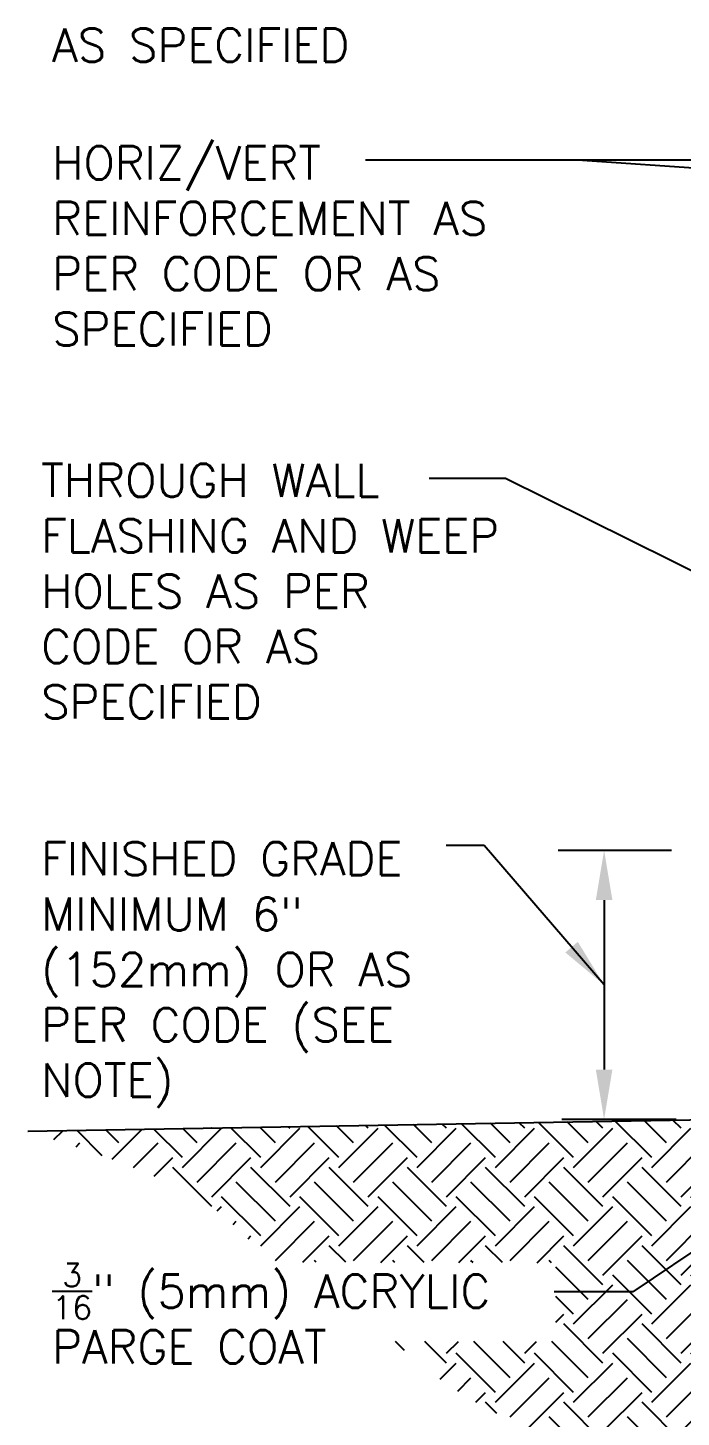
# Model space of a CAD drawing. Header units: inches. Extents: x 112.5 to 171.6, y -23.4 to 65.9.
# Drawn here: x 112.52 to 127.28, y 10.93 to 42.31 of the extents above; entities that cross this region are included whole.
import ezdxf

# ---------------------------------------------------------------- set-up
doc = ezdxf.new("R2010")
doc.units = ezdxf.units.IN
doc.header["$LTSCALE"] = 0.5
doc.header["$MEASUREMENT"] = 0
for name, color, linetype in [('HATCH', 12, 'Continuous'), ('LINE50', 5, 'Continuous'), ('TEXT', 4, 'Continuous')]:
    doc.layers.add(name, color=color, linetype=linetype)
doc.styles.add('DIM', font='romans.shx', dxfattribs={"width": 0.7})
doc.styles.add('ROMANS', font='romans.shx', dxfattribs={"height": 1.125})
doc.dimstyles.new('ext_12', dxfattribs={"dimscale": 12, "dimtxt": 0.09375, "dimasz": 0.09375, "dimexe": 0.09375, "dimexo": 0.0625, "dimgap": 0.0625, "dimtad": 1, "dimdec": 1, "dimzin": 3, "dimdsep": 46, "dimlunit": 4, "dimtxsty": 'DIM', "dimcen": 0.09, "dimdle": 0.09375, "dimclrt": 4, "dimadec": 0, "dimazin": 0, "dimtfac": 1, "dimtdec": 1, "dimtmove": 2, "dimatfit": 3, "dimfxl": 0, "dimfrac": 2, "dimtolj": 1, "dimtzin": 0, "dimarcsym": 0})

msp = doc.modelspace()

# ---------------------------------------------------------------- hatches: boundary and pattern name
at = {"layer": 'HATCH'}
h = msp.add_hatch(dxfattribs=at)
h.set_pattern_fill('EARTH', color=256, scale=5, angle=45, style=0)
edge = h.paths.add_edge_path()
edge.add_spline(control_points=[(120.797, 12.645), (121.545, 11.97), (124.262, 10.078), (128.79, 9.233), (131.231, 6.481), (131.894, 5.734)], knot_values=[0, 0, 0, 0, 1.96074, 9.898371, 12.854753, 12.854753, 12.854753, 12.854753], degree=3, periodic=0)
edge.add_line((131.894, 5.734), (132.436, 5.734))
edge.add_line((132.436, 5.734), (132.436, 9.617))
edge.add_arc((131.484, 9.634), 0.952, 358.9548, 381.9741)
edge.add_line((132.367, 9.991), (131.099, 12.077))
edge.add_line((131.099, 12.077), (130.956, 12.077))
edge.add_line((130.956, 12.077), (128.505, 16.109))
edge.add_arc((132.996, 18.705), 5.187, 191.6439, 210.0236, ccw=False)
edge.add_line((127.916, 17.658), (112.516, 17.389))
edge.add_spline(control_points=[(112.516, 17.389), (113.791, 16.989), (115.491, 16.455), (116.971, 15.532), (118.008, 14.436)], knot_values=[17.541452, 17.541452, 17.541452, 17.541452, 21.506195, 22.826916, 22.826916, 22.826916, 22.826916], degree=3, periodic=0)
edge.add_line((118.008, 14.436), (124.451, 14.42))
edge.add_line((124.451, 14.42), (124.451, 12.645))
edge.add_line((124.451, 12.645), (120.797, 12.645))

# ---------------------------------------------------------------- linework, layer by layer
at = {"layer": 'LINE50'}
msp.add_line((112.516, 17.389), (127.916, 17.658), dxfattribs=at)
at = {"layer": 'TEXT'}
for p, q in [((127.059, 23.734), (124.5, 23.734)), ((125.538, 22.609), (125.538, 18.783)), ((127.166, 17.658), (124.58, 17.658))]:
    msp.add_line(p, q, dxfattribs=at)
for points in [[(125.351, 22.609), (125.726, 22.609), (125.538, 23.734)], [(125.351, 18.783), (125.726, 18.783), (125.538, 17.658)]]:
    msp.add_solid(points, dxfattribs=at)

# ---------------------------------------------------------------- texts
at = {"layer": 'TEXT', "char_height": 0.75, "attachment_point": 4, "style": 'ROMANS'}
for s, insert, width in [('WET SET DOWELS TO MATCH VERTICAL REINFORCEMENT BETWEEN POUR OR AS SPECIFIED', (113.067, 44.417), 11.01551), ('HORIZ/VERT REINFORCEMENT AS PER CODE OR AS SPECIFIED', (113.067, 37.382), 11.01551), ('THROUGH WALL FLASHING AND WEEP HOLES AS PER CODE OR AS SPECIFIED', (112.818, 29.588), 11.43486), ('FINISHED GRADE MINIMUM 6" (152mm) OR AS PER CODE (SEE NOTE)', (112.818, 20.92), 10.75183), ('\\A1;{\\H0.7x;\\S3/16;}" (5mm) ACRYLIC PARGE COAT', (113.067, 13.277), 11.05913)]:
    msp.add_mtext(s, dxfattribs=dict(at, insert=insert, width=width))

# ---------------------------------------------------------------- leaders
at = {"layer": 'TEXT'}
for points in [[(141.121, 39.323), (124.937, 39.323), (120.145, 39.323)], [(142.092, 38.135), (124.937, 39.323), (120.145, 39.323)], [(128.844, 15.552), (126.188, 13.765), (124.411, 13.765)]]:
    msp.add_leader(points, dimstyle='ext_12', override={"dimgap": 0.0625, "dimtad": 0}, dxfattribs=at)
for points in [[(132.322, 27.659), (123.308, 32.132), (121.587, 32.132)], [(125.538, 20.696), (122.827, 23.843), (121.966, 23.843)]]:
    msp.add_leader(points, dimstyle='ext_12', dxfattribs=at)

doc.saveas('drawing.dxf')
